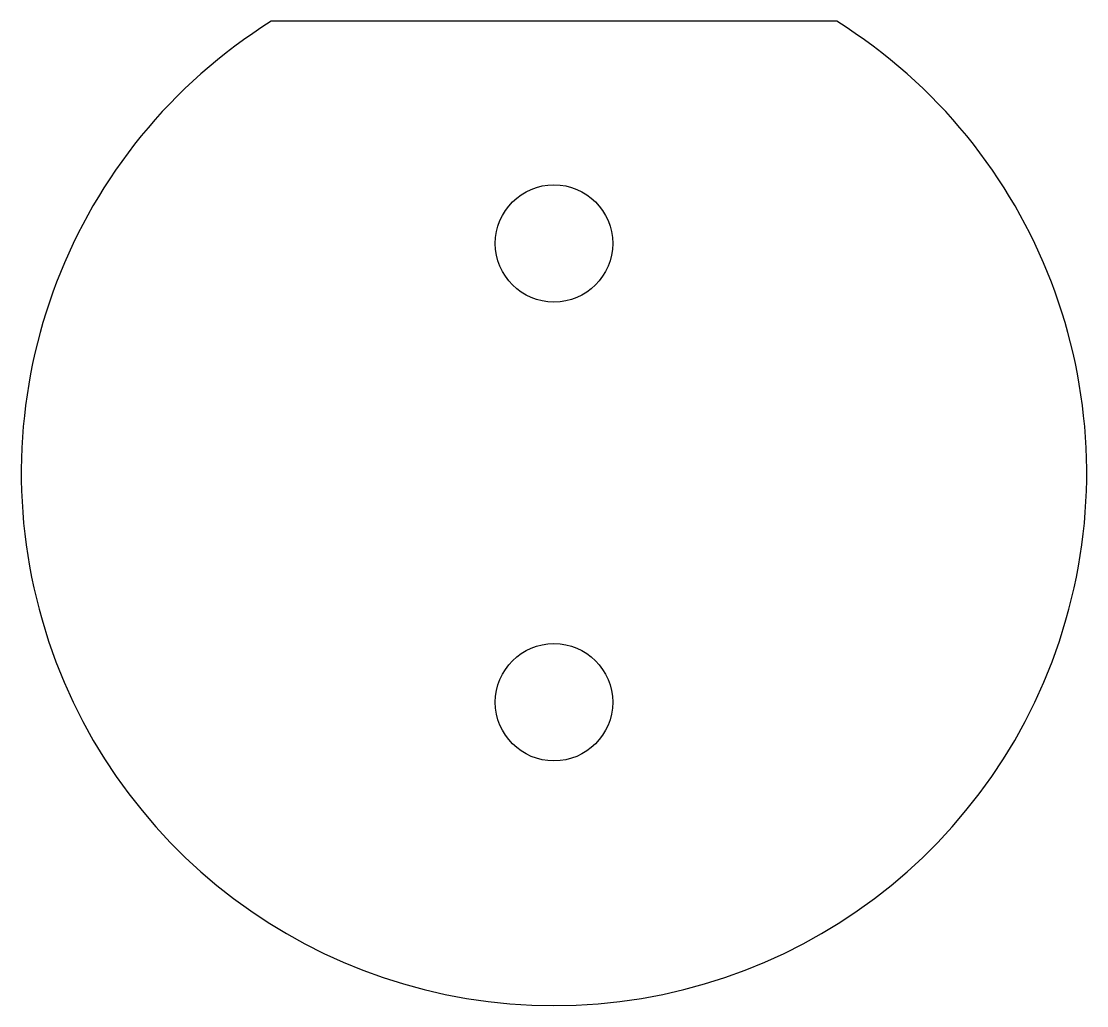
# Model space of a CAD drawing. Header units: millimetres. Extents: x -2.95 to 2.95, y -2.95 to 2.5.
import ezdxf

# ---------------------------------------------------------------- set-up
doc = ezdxf.new("R2010")
doc.units = ezdxf.units.MM

msp = doc.modelspace()

# ---------------------------------------------------------------- linework, layer by layer
msp.add_lwpolyline([(1.566, 2.5), (-1.566, 2.5, 3.480102)], format="xyb", close=True)
for centre in [(0, 1.27), (0, -1.27)]:
    msp.add_circle(centre, 0.325)

doc.saveas('drawing.dxf')
